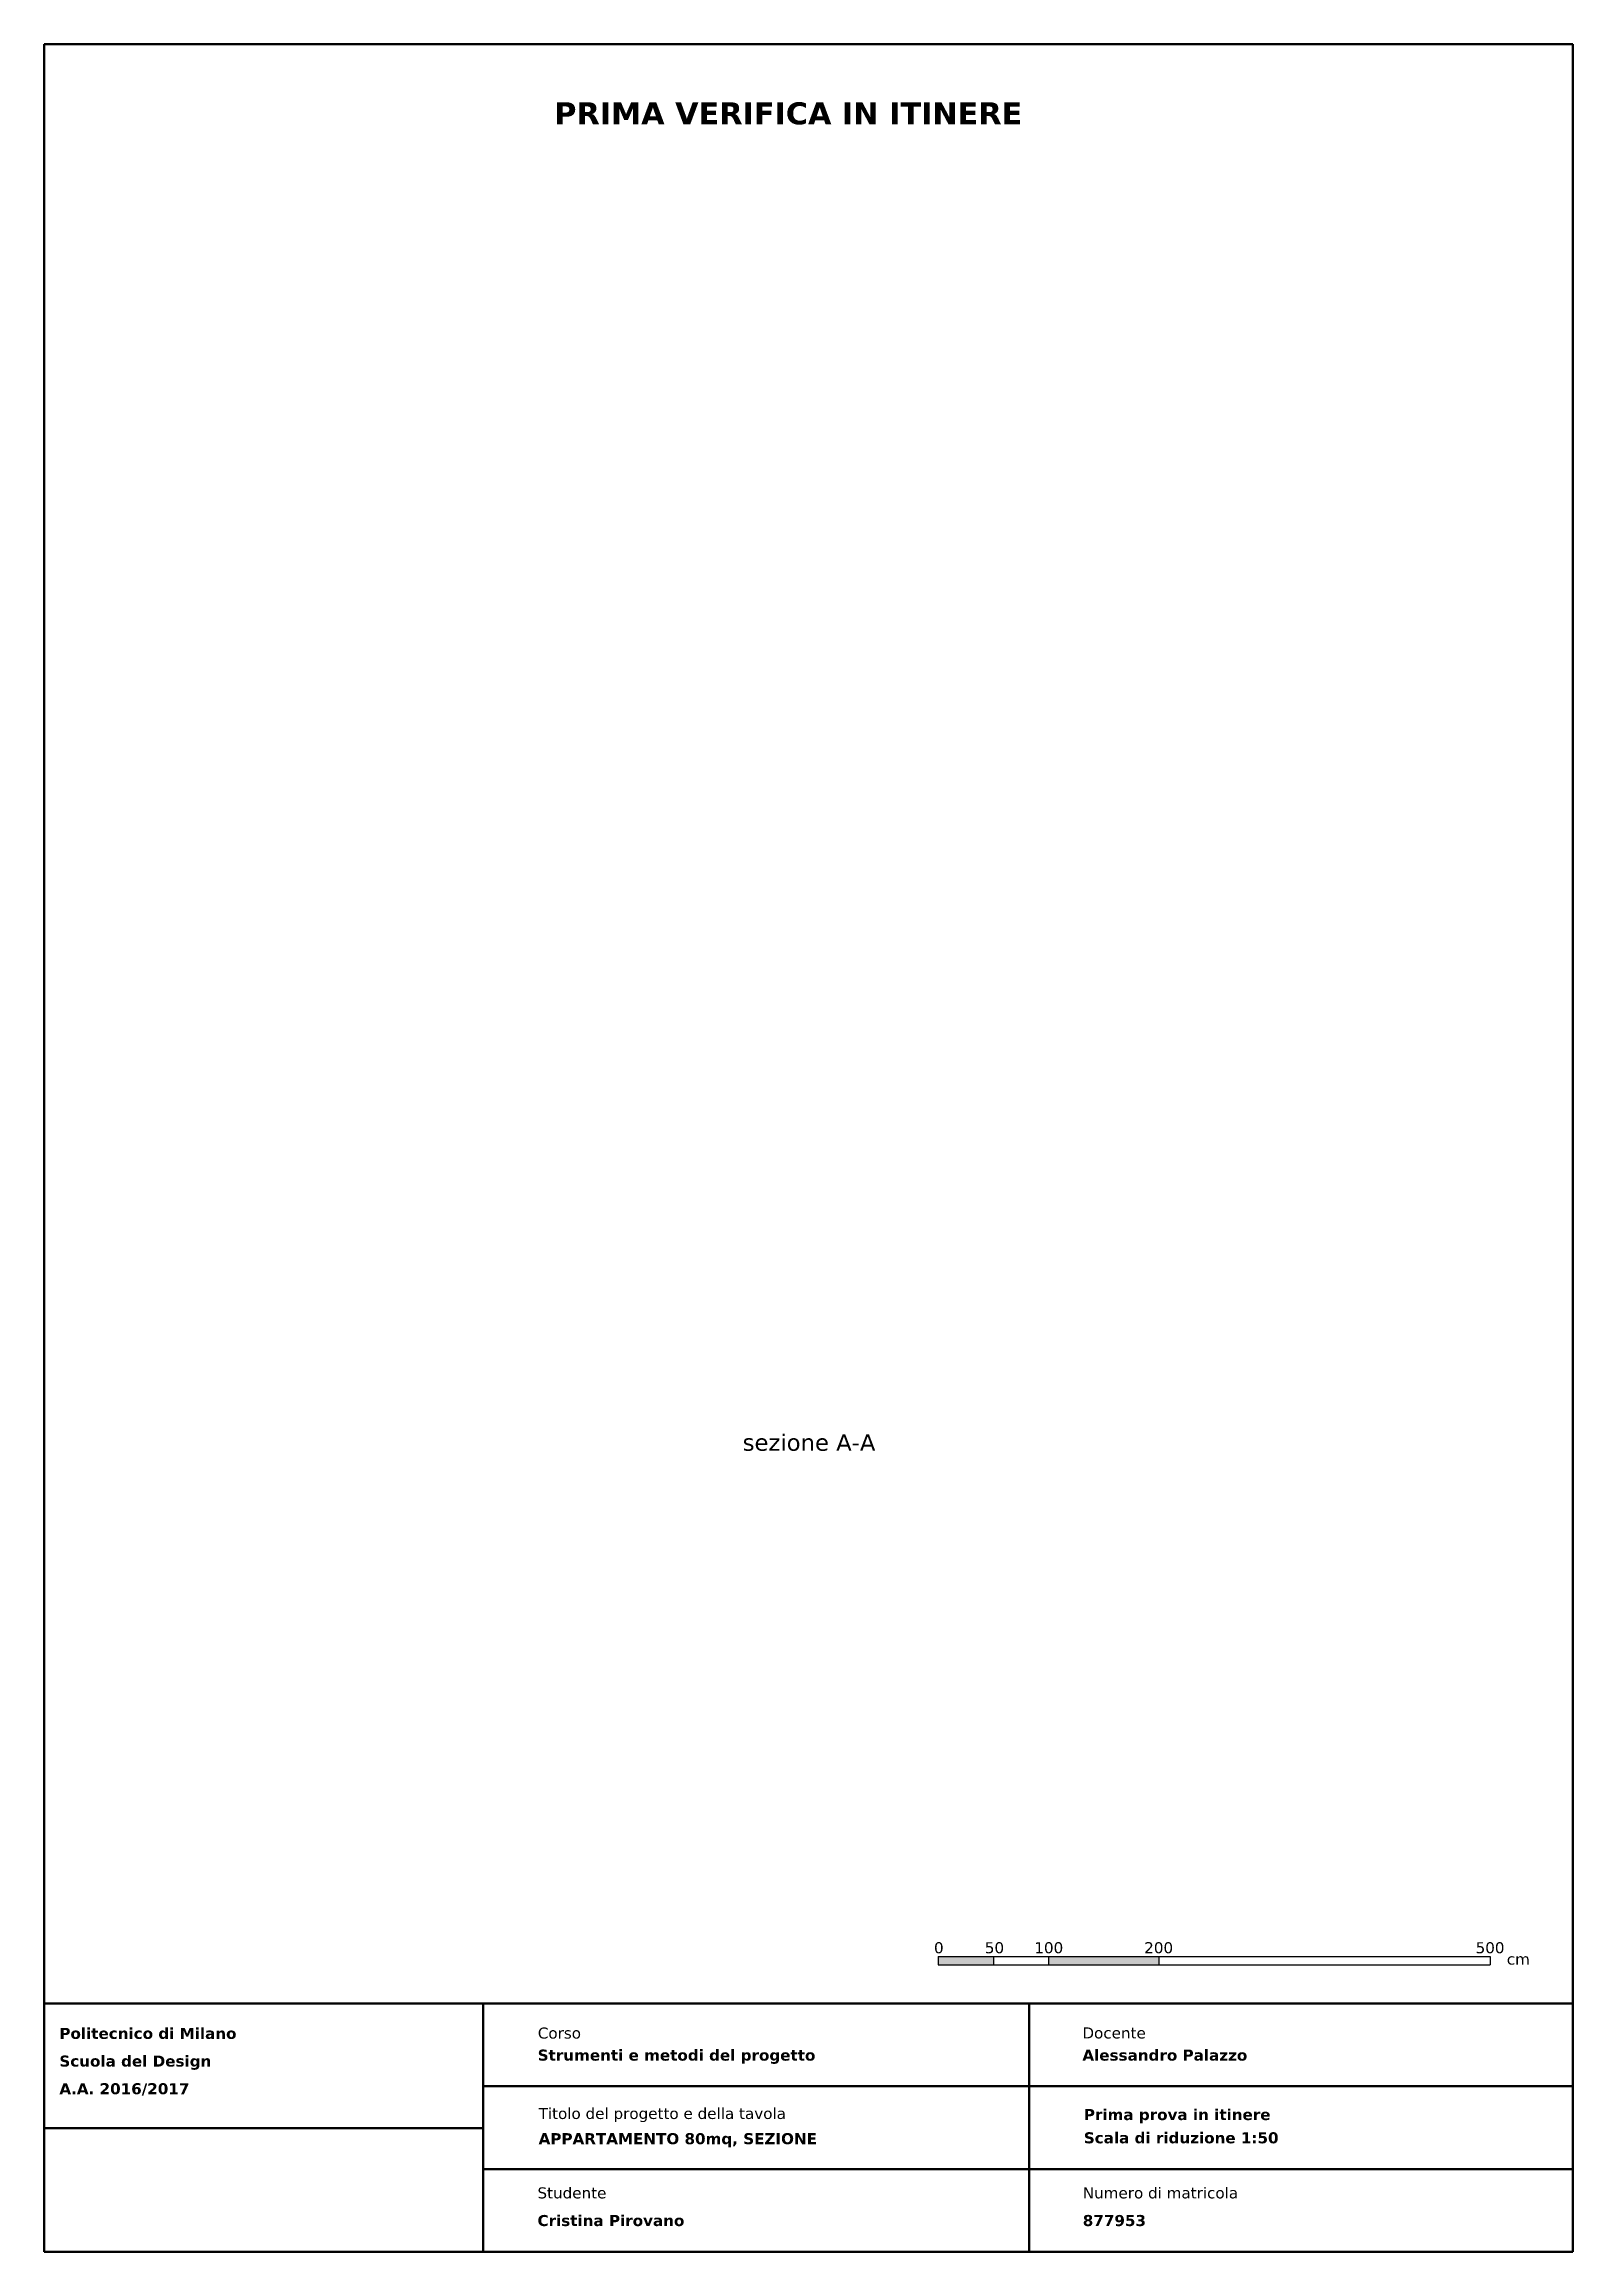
# Paper-space layout 'Layout2' of a CAD drawing. Header units: millimetres. Extents: x 8 to 285, y 9 to 409.
import ezdxf

# ---------------------------------------------------------------- set-up
doc = ezdxf.new("R2010")
doc.units = ezdxf.units.MM
doc.header["$LTSCALE"] = 0.5
doc.layers.add('SIMBOLI', color=86, linetype='Continuous')
for name, color, linetype, lineweight in [('SQUADRATURA E CARTIGLIO', 140, 'Continuous', 50), ('TESTI', 134, 'Continuous', 9), ('VIEWPORT', 211, 'Continuous', 9)]:
    doc.layers.add(name, color=color, linetype=linetype, lineweight=lineweight)
doc.styles.add('verdana', font='verdana.ttf')
doc.styles.add('verdana bold', font='')
doc.styles.get('verdana bold').set_extended_font_data('Verdana', bold=True)
picture_1 = doc.add_image_def('image2.jpg', size_in_pixel=(921, 259))

# ---------------------------------------------------------------- blocks, each defined once
blk = doc.blocks.new('cartiglio sezione h2')
at = {"layer": 'SQUADRATURA E CARTIGLIO'}
for p, q in [((277, 45), (0, 45)), ((0, 45), (0, 0)), ((79.58, 22.38), (79.58, 45)), ((178.5, 0), (178.5, 45)), ((277, 45), (277, 0)), ((277, 30), (79.58, 30)), ((277, 15), (79.58, 15)), ((0, 0), (277, 0))]:
    blk.add_line(p, q, dxfattribs=at)
at = {"layer": 'TESTI'}
for s, style, p in [('Politecnico di Milano', 'verdana bold', (2.76, 38.58)), ('Corso', 'verdana', (89.45, 38.64)), ('Docente', 'verdana', (188.13, 38.66)), ('Strumenti e metodi del progetto', 'verdana bold', (89.43, 34.64)), ('Alessandro Palazzo', 'verdana bold', (188.13, 34.64)), ('Scuola del Design', 'verdana bold', (2.76, 33.56)), ('A.A. 2016/2017', 'verdana bold', (2.76, 28.55)), ('Titolo del progetto e della tavola', 'verdana', (89.6, 24.07)), ('Prima prova in itinere', 'verdana bold', (188.39, 23.87)), ('APPARTAMENTO 80mq, SEZIONE', 'verdana bold', (89.6, 19.5)), ('Scala di riduzione 1:50', 'verdana bold', (188.39, 19.66)), ('Studente', 'verdana', (89.39, 9.68)), ('Numero di matricola', 'verdana', (188.2, 9.68)), ('Cristina Pirovano', 'verdana bold', (89.39, 4.67)), ('877953', 'verdana bold', (188.2, 4.67))]:
    blk.add_text(s, height=2, dxfattribs=dict(at, style=style)).set_placement(p)
at = {"layer": 'SQUADRATURA E CARTIGLIO'}
image = blk.add_image(picture_1, insert=(0, 0), size_in_units=(79.58, 22.38), dxfattribs=at)
image.dxf.flags = 7
blk = doc.blocks.new('scala grafica')
at = {"layer": 'SIMBOLI'}
h = blk.add_hatch(color=256, dxfattribs=at)
h.dxf.hatch_style = 1
h.paths.add_polyline_path([(-100, 1.5), (-100, 0), (-90, 0), (-90, 1.5)])
h.paths.add_polyline_path([(-80, 0), (-60, 0), (-60, 1.5), (-80, 1.5)])
for p, q in [((-100, 1.5), (0, 1.5)), ((-100, 1.5), (-100, 0)), ((-100, 1.5), (-100, 0)), ((-100, 1.5), (-100, 0)), ((-100, 0), (0, 0)), ((-90, 1.5), (-90, 0)), ((-80, 1.5), (-80, 0)), ((-60, 1.5), (-60, 0)), ((0, 1.5), (0, 0))]:
    blk.add_line(p, q, dxfattribs=at)
at = {"layer": 'SIMBOLI', "style": 'verdana'}
for s, p in [('0', (-100.76, 2.1)), ('50', (-91.55, 2.1)), ('100', (-82.58, 2.1)), ('200', (-62.67, 2.1)), ('500', (-2.62, 2.1)), ('cm', (3.03, 0.04))]:
    blk.add_text(s, height=2, dxfattribs=at).set_placement(p)

psp = doc.layouts.new('Layout2')

# ---------------------------------------------------------------- linework, layer by layer
at = {"layer": 'SQUADRATURA E CARTIGLIO'}
for p, q in [((285.26, 408.74), (8.26, 408.74)), ((8.26, 408.74), (8.26, 8.74)), ((285.26, 8.74), (285.26, 408.74))]:
    psp.add_line(p, q, dxfattribs=at)

# ---------------------------------------------------------------- block references
at = {"layer": 'SIMBOLI'}
psp.add_blockref('scala grafica', (270.26, 60.74), dxfattribs=at)
at = {"layer": 'SQUADRATURA E CARTIGLIO'}
psp.add_blockref('cartiglio sezione h2', (8.26, 8.74), dxfattribs=at)

# ---------------------------------------------------------------- texts
at = {"layer": 'TESTI'}
for s, height, style, p in [('PRIMA VERIFICA IN ITINERE', 4, 'verdana bold', (100.69, 394.2)), ('sezione A-A', 3, 'verdana', (134.83, 153.88))]:
    psp.add_text(s, height=height, dxfattribs=dict(at, style=style)).set_placement(p)

# ---------------------------------------------------------------- viewports
at = {"layer": 'VIEWPORT'}
psp.add_viewport(center=(146.76, 231.24), size=(277, 355), view_center_point=(5489.44, 2801.32), view_height=1775, dxfattribs=at)

doc.saveas('drawing.dxf')
